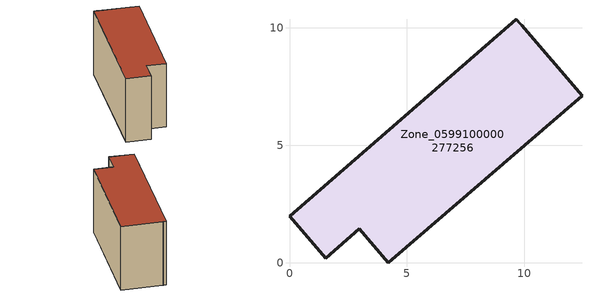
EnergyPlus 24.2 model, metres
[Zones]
Zone_0599100000277256
 floor ground (C_G): 1.55,0.2 0,1.98 9.65,10.38 9.82,10.18 9.87,10.11 12.45,7.12 4.2,0 2.98,1.46 z0
 wall outside (C_F): 0,1.98 1.55,0.2 2.98,1.46 4.2,0 12.45,7.12 9.87,10.11 9.82,10.18 9.65,10.38 0,1.98 z0:6.64
 roof outside (C_R): 9.87,10.11 9.82,10.18 9.65,10.38 0,1.98 1.55,0.2 2.98,1.46 4.2,0 12.45,7.12 z6.64
[BUILDING]
Pand.0599100000277256: North Axis=0; Terrain=City; Loads Convergence Tolerance Value=0.04; Temperature Convergence Tolerance Value=0.4; Solar Distribution=FullExterior; Maximum Number of Warmup Days=25; Minimum Number of Warmup Days=1
[Site:Location]
Rotterdam.The.Hague.AP_ZH_NLD Design_Conditions: Latitude=51.96; Longitude=4.45; Time Zone=1; Elevation=-4.5
[SITE:GROUNDTEMPERATURE:BUILDINGSURFACE]
18, 18, 18, 18, 18, 18, 18, 18, 18, 18, 18, 18
[MATERIAL] Thermal Absorptance=0.9; Solar Absorptance=0.7; Visible Absorptance=0.7
Name | Roughness | Thickness | Conductivity | Density | Specific Heat
G.TI.1946 | MediumSmooth | 0.15 | 1 | 540 | 1210
F.TI.1946 | Rough | 0.3 | 0.857143 | 1920 | 840
R.TI.1946 | MediumRough | 0.2 | 0.1 | 1500 | 1000
[CONSTRUCTION]
C_G: G.TI.1946
C_F: F.TI.1946
C_R: R.TI.1946
[ZONE]
Zone_0599100000277256: Type=1; Multiplier=1; Ceiling Height=Autocalculate; Volume=Autocalculate; Floor Area=autocalculate; Part of Total Floor Area=Yes
[ZONEINFILTRATION:DESIGNFLOWRATE]
Infil_Zone_0599100000277256: Zone or ZoneList or Space or SpaceList=Zone_0599100000277256; Schedule=AlwaysOn; Design Flow Rate Calculation Method=Flow/Area; Flow Rate per Floor Area=0.003; Constant Term Coefficient=1; Temperature Term Coefficient=0; Velocity Term Coefficient=0; Velocity Squared Term Coefficient=0
[HVACTEMPLATE:ZONE:IDEALLOADSAIRSYSTEM]
Zone_0599100000277256: Maximum Heating Supply Air Temperature=50; Minimum Cooling Supply Air Temperature=13; Maximum Heating Supply Air Humidity Ratio=0.0156; Minimum Cooling Supply Air Humidity Ratio=0.0077; Heating Limit=NoLimit; Cooling Limit=NoLimit; Dehumidification Control Type=ConstantSensibleHeatRatio; Cooling Sensible Heat Ratio=0.7; Dehumidification Setpoint=60; Humidification Control Type=None; Humidification Setpoint=30; Outdoor Air Method=None; Outdoor Air Flow Rate per Person=0.00944; Outdoor Air Flow Rate per Zone Floor Area=0; Outdoor Air Flow Rate per Zone=0; Demand Controlled Ventilation Type=None; Outdoor Air Economizer Type=NoEconomizer; Heat Recovery Type=None; Sensible Heat Recovery Effectiveness=0.7; Latent Heat Recovery Effectiveness=0.65
[ZONECONTROL:THERMOSTAT]
ThermostatControl_Zone_0599100000277256: Zone or ZoneList=Zone_0599100000277256; Control Type Schedule=DualSetpointControlType; Control 1=Thermostat_Zone_0599100000277256; Temperature Difference Between Cutout And Setpoint=0
[THERMOSTATSETPOINT:DUALSETPOINT]
Thermostat_Zone_0599100000277256: Heating Setpoint Temperature Schedule=HeatingSetpoint_Zone_0599100000277256; Cooling Setpoint Temperature Schedule=CoolingSetpoint_Zone_0599100000277256
[SCHEDULE:COMPACT]
HeatingSetpoint_Zone_0599100000277256: Through: 12/31, For: AllDays, Until: 24:00, 21
CoolingSetpoint_Zone_0599100000277256: Through: 12/31, For: AllDays, Until: 24:00, 24
DualSetpointControlType: Through: 12/31, For: AllDays, Until: 24:00, 4
AlwaysOn: Through: 12/31, For: AllDays, Until: 24:00, 1
